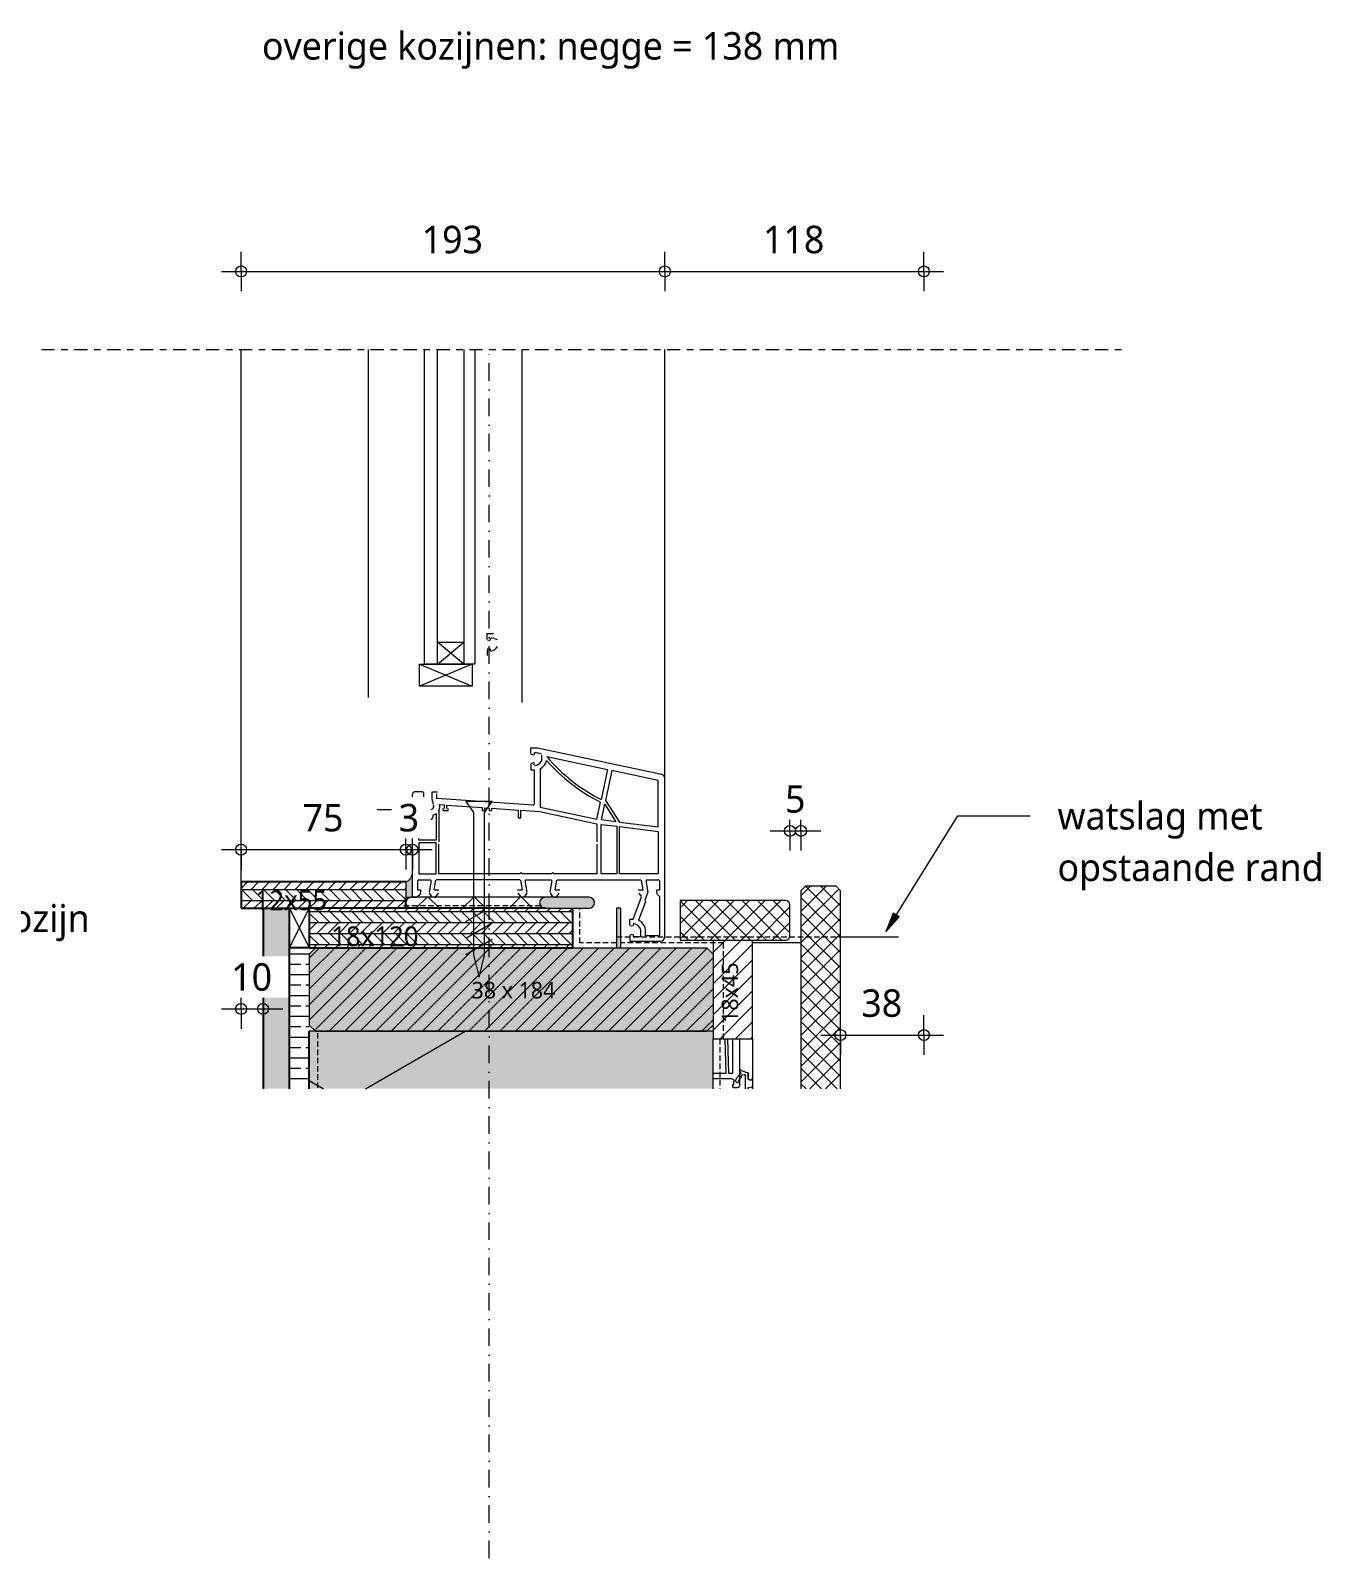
# Model space of a CAD drawing. Header units: millimetres. Extents: x 6732 to 10947, y 894 to 9086.
# Drawn here: x 8495 to 9083, y 2969 to 3661 of the extents above; entities that cross this region are included whole.
import ezdxf

# ---------------------------------------------------------------- set-up
doc = ezdxf.new("R2010")
doc.units = ezdxf.units.MM
for name, pattern in [('MV_center', [15, 6, -3, 3, -3]), ('MV_hidden', [3.75, 2.5, -1.25]), ('MV_stramien', [16, 8, -4, 0, -4])]:
    doc.linetypes.add(name, pattern=pattern)
for name, color, linetype, lineweight in [('A-ANNO-DIMS', 211, 'Continuous', 13), ('A-ANNO-DIMS-5', 211, 'Continuous', 13), ('A-ANNO-NOTE', 131, 'Continuous', 18), ('A-DETL', 90, 'Continuous', 13), ('A-DETL-GENF', 92, 'Continuous', 18), ('A-DETL-MEDM', 33, 'Continuous', 25), ('Doorsnede Strandbaak_dwg', 8, 'Continuous', 13), ('G-ANNO-TEXT', 231, 'Continuous', 13), ('HAUPTPROFIL', 250, 'Continuous', 13), ('zeichnen', 250, 'Continuous', 13)]:
    doc.layers.add(name, color=color, linetype=linetype, lineweight=lineweight)
doc.styles.add('Segoe UI_1', font='segoeui.ttf', dxfattribs={"height": 7.5})
doc.styles.add('Segoe UI_2', font='segoeui.ttf', dxfattribs={"height": 12.5})
doc.styles.add('Segoe UI_3', font='segoeui.ttf', dxfattribs={"height": 9})
doc.styles.add('Segoe UI_B', font='segoeui.ttf', dxfattribs={"height": 12.5})
doc.dimstyles.new('2_5_mm_1', dxfattribs={"dimscale": 304.8, "dimtxt": 13.092049, "dimasz": 0.016404, "dimexe": 0.029528, "dimexo": 0.0625, "dimgap": 0.014764, "dimtad": 1, "dimdec": 0, "dimzin": 0, "dimdsep": 46, "dimtxsty": 'Segoe UI_2', "dimblk1": 'DOTBLANK', "dimblk2": 'DOTBLANK', "dimsah": 1, "dimcen": 0.09, "dimdle": 0.029528, "dimazin": 0, "dimtfac": 1, "dimtdec": 4, "dimtix": 1, "dimtmove": 0, "dimatfit": 3, "dimfxl": 0.029528, "dimfxlon": 1, "dimtvp": 1, "dimtfill": 1, "dimtolj": 1, "dimtzin": 0, "dimarcsym": 2})
pattern_1 = [(0, (0, 0), (0, 5), [50, 0]), (45, (0, 0), (5.0006592, 0), [7.071, -7.071]), (315, (0, 0), (5.0006592, 0), [7.071, -7.071])]
pattern_2 = [(45, (0, 0), (-3.535534, 3.535534), []), (135, (0, 0), (-3.535534, -3.535534), [])]

# ---------------------------------------------------------------- blocks, each defined once
blk = doc.blocks.new('Doorsnede Strandbaak_dwg_rubber-V7-Details Strandbaak Patio Woning')
at = {"layer": 'zeichnen'}
for p, q in [((-1644, 8004), (-1655, 7993)), ((-1631, 7996), (-1646, 7961)), ((-1645, 7956), (-1602, 7910)), ((-1732, 7790), (-1732, 7786)), ((-1702, 7786), (-1702, 7933)), ((-1695, 7943), (-1691, 7944)), ((-1652, 7933), (-1655, 7937)), ((-1624, 7881), (-1649, 7908))]:
    blk.add_line(p, q, dxfattribs=at)
at = {"layer": 'zeichnen', "flags": 128}
for points in [[(-1732, 7895), (-1732, 7966), (-1732, 7896), (-1732, 7966), (-1720, 7966), (-1665, 7986)], [(-1782, 7894), (-1771, 7898), (-1771, 7889)], [(-1732, 7786), (-1732, 7799), (-1771, 7809), (-1771, 7796), (-1782, 7799)]]:
    blk.add_lwpolyline(points, dxfattribs=at)
blk.add_lwpolyline([(-1764, 7884), (-1736, 7891)], close=True, dxfattribs=at)
at = {"layer": 'zeichnen'}
for centre, radius, start, end in [((-1674, 8010), 25.4, 290.2, 316.4), ((-1641, 7959), 5.08, 157.9571, 222.0291), ((-1638, 7999), 7.62, 90, 136.4), ((-1638, 7999), 7.62, 7, 90), ((-1638, 7999), 7.62, 337.9571, 7), ((-1765, 7889), 5.08, 180, 285), ((-1765, 7889), 5.08, 180, 285), ((-1737, 7896), 5.08, 285, 0), ((-1737, 7896), 5.08, 285, 0), ((-1692, 7933), 10.2, 110.2, 180), ((-1679, 7911), 35.6, 47.6331, 110.2), ((-1659, 7926), 10.2, 327.4337, 43.3926), ((-1642, 7915), 10.2, 147.4337, 222.9571), ((-1630, 7876), 7.62, 336.9035, 42.9571), ((-1609, 7867), 15.2, 156.9035, 332.3525), ((-1633, 7880), 43.2, 0, 42.9571), ((-1633, 7880), 43.2, 332.3525, 0)]:
    blk.add_arc(centre, radius, start, end, dxfattribs=at)
blk = doc.blocks.new('Doorsnede Strandbaak_dwg_550410_FLG-Z60-V9-Details Strandbaak Patio Woning')
at = {"layer": 'HAUPTPROFIL'}
for p, q in [((-991, 500), (-991, 894)), ((-978, 432), (-762, 432)), ((-1041, 330), (-1003, 330))]:
    blk.add_line(p, q, dxfattribs=at)
at = {"layer": 'HAUPTPROFIL', "flags": 128}
for points in [[(-1067, 894), (-1067, 684), (-1067, 356)], [(-927, 894), (-940, 500), (-991, 500)], [(-762, 500), (-914, 500), (-902, 894)], [(-991, 343), (-991, 368), (-1003, 368), (-1003, 406)]]:
    blk.add_lwpolyline(points, dxfattribs=at)
at = {"layer": 'HAUPTPROFIL'}
for centre, radius, start, end in [((-1041, 356), 25.4, 180, 270), ((-978, 406), 25.4, 90, 180), ((-1003, 343), 12.7, 270, 0)]:
    blk.add_arc(centre, radius, start, end, dxfattribs=at)
blk = doc.blocks.new('42 isolatie - Type 1-3776507-Details Strandbaak Patio Woning')
at = {"layer": 'A-DETL-GENF'}
h = blk.add_hatch(color=256, dxfattribs=at)
h.paths.add_polyline_path([(0.28, 184.8), (0.28, 0.8), (66.33, 0.8), (66.33, 184.8)])
h.paths.add_polyline_path([(573.21, 184.8), (573.21, 0.8), (599.4, 0.8), (599.4, 184.8)])
at = {"layer": 'A-DETL-GENF', "lineweight": 13}
h = blk.add_hatch(dxfattribs=at)
h.set_pattern_fill('FP_5', color=256, style=0, pattern_type=2)
h.set_pattern_definition([(60, (-2126.39, 181.76), (-155.885, 90), []), (120, (-2126.39, 181.76), (-155.885, -90), [])])
h.paths.add_polyline_path([(0.28, 184.8), (0.28, 0.8), (66.33, 0.8), (66.33, 184.8)])
h.paths.add_polyline_path([(573.21, 184.8), (573.21, 0.8), (599.4, 0.8), (599.4, 184.8)])
at = {"layer": 'A-DETL-GENF'}
for p, q in [((66.33, 184.8), (0.28, 184.8)), ((0.28, 184.8), (0.28, 181.97)), ((0.28, 181.97), (0.28, 3.63)), ((599.4, 184.8), (573.21, 184.8)), ((599.4, 181.97), (599.4, 184.8)), ((599.4, 3.63), (599.4, 181.97)), ((0.28, 3.63), (0.28, 0.8)), ((0.28, 0.8), (66.33, 0.8)), ((0.28, 0.8), (66.33, 0.8)), ((573.21, 0.8), (595.9, 0.8)), ((573.21, 0.8), (595.9, 0.8)), ((599.4, 0.8), (599.4, 3.63))]:
    blk.add_line(p, q, dxfattribs=at)
blk = doc.blocks.new('00 hout_rechthoekig_sls - SLS 38x184-V31-Details Strandbaak Patio Woning')
at = {"layer": 'A-DETL-GENF'}
blk.add_hatch(color=256, dxfattribs=at).paths.add_polyline_path([(145.26, -38), (181.17, -38), (184, -35.17), (184, -2.83), (181.17, 0), (2.83, 0), (0, -2.83), (0, -35.17), (2.83, -38), (127.15, -38)])
at = {"layer": 'A-DETL-MEDM', "lineweight": 13}
h = blk.add_hatch(dxfattribs=at)
h.set_pattern_fill('FP_38', color=256, style=0, pattern_type=2)
h.set_pattern_definition([(45, (-8622.253, -3243.519), (-3.535534, 3.535534), [])])
h.paths.add_polyline_path([(109.03, -38), (181.17, -38), (184, -35.17), (184, -2.83), (181.17, 0), (2.83, 0), (0, -2.83), (0, -35.17), (2.83, -38), (72.81, -38)])
at = {"layer": 'A-DETL-MEDM', "lineweight": 18}
for p, q in [((0, -2.83), (2.83, 0)), ((2.83, 0), (0, -2.83)), ((72.81, 0), (83.35, 0)), ((83.35, 0), (120.1, 0)), ((120.1, 0), (140, 0)), ((140, 0), (142, 0)), ((142, 0), (181.17, 0)), ((181.17, 0), (184, -2.83)), ((0, -2.83), (0, -35.17)), ((181.17, 0), (184, -2.83)), ((2.83, -38), (0, -35.17)), ((0, -35.17), (2.83, -38)), ((2.83, -38), (181.17, -38)), ((184, -35.17), (181.17, -38)), ((181.17, -38), (184, -35.17))]:
    blk.add_line(p, q, dxfattribs=at)
blk = doc.blocks.new('28 schroef - 5_0x80-3186763-Details Strandbaak Patio Woning')
at = {"layer": 'A-DETL-GENF', "lineweight": 13}
h = blk.add_hatch(dxfattribs=at)
h.set_pattern_fill('FP_29', color=256, style=0, pattern_type=2)
h.set_pattern_definition([(120, (0, 0), (-11.2583, -6.5), [])])
h.paths.add_polyline_path([(70, 6), (50, 6), (50, -6), (70, -6)])
h = blk.add_hatch(dxfattribs=at)
h.set_pattern_fill('FP_30', color=256, style=0, pattern_type=2)
h.set_pattern_definition([(120, (7.5, 0), (-11.2583, -6.5), [])])
h.paths.add_polyline_path([(70, 6), (50, 6), (50, -6), (70, -6)])
for p, q in [((0, 6), (0, -6)), ((5, 2.5), (0, 6)), ((70, 2.5), (5, 2.5)), ((80, 0), (70, 2.5)), ((0, -6), (5, -2.5)), ((5, -2.5), (70, -2.5)), ((70, -2.5), (80, 0))]:
    blk.add_line(p, q, dxfattribs=at)
blk = doc.blocks.new('33 sparing - Type 1-4933723-Details Strandbaak Patio Woning')
at = {"layer": 'A-DETL-GENF'}
for p, q in [((0, 9.92), (24, 9.92)), ((0, 0), (0, 9.92)), ((0, 9.92), (24, 0)), ((24, 9.92), (0, 0)), ((24, 9.92), (24, 0)), ((24, 0), (0, 0))]:
    blk.add_line(p, q, dxfattribs=at)
blk = doc.blocks.new('31 dubbel_glas - Type 1-3259627-Details Strandbaak Patio Woning')
at = {"layer": 'A-DETL-GENF', "lineweight": 13}
for p, q in [((0, 23), (143.31, 23)), ((0, 0), (0, 23)), ((0, 17), (143.31, 17)), ((0, 5), (10, 17)), ((0, 17), (10, 5)), ((10, 17), (10, 5)), ((143.31, 5), (0, 5)), ((143.31, 0), (0, 0))]:
    blk.add_line(p, q, dxfattribs=at)
blk = doc.blocks.new('NLRS_00_DI_maskeer - Type 1-4234621-Details Strandbaak Patio Woning')
at = {"layer": 'A-DETL-GENF', "linetype": 'MV_center'}
blk.add_line((-100, 0), (394, 0), dxfattribs=at)
blk = doc.blocks.new('DIMBLOCK171-Details Strandbaak Patio Woning')
at = {"layer": 'A-ANNO-DIMS-5'}
for p, q in [((8591.25, 3551.48), (8591.25, 3560.48)), ((8784.25, 3551.48), (8784.25, 3560.48)), ((8582.25, 3551.48), (8784.25, 3551.48)), ((8591.25, 3551.48), (8591.25, 3542.48)), ((8784.25, 3551.48), (8784.25, 3542.48))]:
    blk.add_line(p, q, dxfattribs=at)
for centre in [(8591.25, 3551.48), (8784.25, 3551.48)]:
    blk.add_circle(centre, 2.5, dxfattribs=at)
at = {"layer": 'A-ANNO-DIMS-5', "color": 0, "insert": (8673.47, 3572.29), "char_height": 12.5, "width": 34.2774, "attachment_point": 1, "line_spacing_factor": 1.142579, "style": 'Segoe UI_2', "bg_fill": 3, "box_fill_scale": 1.25, "bg_fill_color": 9, "bg_fill_true_color": 13158600, "bg_fill_transparency": 0}
blk.add_mtext('193', dxfattribs=at)
blk = doc.blocks.new('_DotBlank')
at = {"color": 0, "linetype": 'ByBlock', "lineweight": -2}
blk.add_line((-0.5, 0), (-1, 0), dxfattribs=at)
blk.add_circle((0, 0), 0.5, dxfattribs=at)
blk = doc.blocks.new('DIMBLOCK172-Details Strandbaak Patio Woning')
at = {"layer": 'A-ANNO-DIMS-5'}
for p, q in [((8784.25, 3551.48), (8784.25, 3560.48)), ((8902.25, 3551.48), (8902.25, 3560.48)), ((8784.25, 3551.48), (8911.25, 3551.48)), ((8784.25, 3551.48), (8784.25, 3542.48)), ((8902.25, 3551.48), (8902.25, 3542.48))]:
    blk.add_line(p, q, dxfattribs=at)
for centre in [(8784.25, 3551.48), (8902.25, 3551.48)]:
    blk.add_circle(centre, 2.5, dxfattribs=at)
at = {"layer": 'A-ANNO-DIMS-5', "color": 0, "insert": (8828.97, 3572.29), "char_height": 12.5, "width": 34.2774, "attachment_point": 1, "line_spacing_factor": 1.142579, "style": 'Segoe UI_2', "bg_fill": 3, "box_fill_scale": 1.25, "bg_fill_color": 9, "bg_fill_true_color": 13158600, "bg_fill_transparency": 0}
blk.add_mtext('118', dxfattribs=at)
blk = doc.blocks.new('DIMBLOCK173-Details Strandbaak Patio Woning')
at = {"layer": 'A-ANNO-DIMS-5'}
for p, q in [((8841.25, 3296.75), (8841.25, 3305.75)), ((8846.25, 3296.75), (8846.25, 3305.75)), ((8832.25, 3296.75), (8855.25, 3296.75)), ((8841.25, 3296.75), (8841.25, 3287.75)), ((8846.25, 3296.75), (8846.25, 3287.75))]:
    blk.add_line(p, q, dxfattribs=at)
for centre in [(8841.25, 3296.75), (8846.25, 3296.75)]:
    blk.add_circle(centre, 2.5, dxfattribs=at)
at = {"layer": 'A-ANNO-DIMS-5', "color": 0, "insert": (8838.99, 3317.56), "char_height": 12.5, "width": 11.4258, "attachment_point": 1, "line_spacing_factor": 1.142579, "style": 'Segoe UI_2', "bg_fill": 3, "box_fill_scale": 1.25, "bg_fill_color": 9, "bg_fill_true_color": 13158600, "bg_fill_transparency": 0}
blk.add_mtext('5', dxfattribs=at)
blk = doc.blocks.new('DIMBLOCK178-Details Strandbaak Patio Woning')
at = {"layer": 'A-ANNO-DIMS-5'}
for p, q in [((8591.25, 3215.68), (8591.25, 3224.68)), ((8601.25, 3215.68), (8601.25, 3224.68)), ((8582.25, 3215.68), (8610.25, 3215.68)), ((8591.25, 3215.68), (8591.25, 3206.68)), ((8601.25, 3215.68), (8601.25, 3206.68))]:
    blk.add_line(p, q, dxfattribs=at)
for centre in [(8591.25, 3215.68), (8601.25, 3215.68)]:
    blk.add_circle(centre, 2.5, dxfattribs=at)
at = {"layer": 'A-ANNO-DIMS-5', "color": 0, "insert": (8586.73, 3236.49), "char_height": 12.5, "width": 22.8516, "attachment_point": 1, "line_spacing_factor": 1.142579, "style": 'Segoe UI_2', "bg_fill": 3, "box_fill_scale": 1.25, "bg_fill_color": 9, "bg_fill_true_color": 13158600, "bg_fill_transparency": 0}
blk.add_mtext('10', dxfattribs=at)
blk = doc.blocks.new('DIMBLOCK190-Details Strandbaak Patio Woning')
at = {"layer": 'A-ANNO-DIMS-5'}
for p, q in [((8864.25, 3203.78), (8864.25, 3212.78)), ((8902.25, 3203.78), (8902.25, 3212.78)), ((8855.25, 3203.78), (8911.25, 3203.78)), ((8864.25, 3203.78), (8864.25, 3194.78)), ((8902.25, 3203.78), (8902.25, 3194.78))]:
    blk.add_line(p, q, dxfattribs=at)
for centre in [(8864.25, 3203.78), (8902.25, 3203.78)]:
    blk.add_circle(centre, 2.5, dxfattribs=at)
at = {"layer": 'A-ANNO-DIMS-5', "color": 0, "insert": (8873.73, 3224.59), "char_height": 12.5, "width": 22.8516, "attachment_point": 1, "line_spacing_factor": 1.142579, "style": 'Segoe UI_2', "bg_fill": 3, "box_fill_scale": 1.25, "bg_fill_color": 9, "bg_fill_true_color": 13158600, "bg_fill_transparency": 0}
blk.add_mtext('38', dxfattribs=at)
blk = doc.blocks.new('DIMBLOCK194-Details Strandbaak Patio Woning')
at = {"layer": 'A-ANNO-DIMS-5'}
for p, q in [((8591.25, 3288.22), (8591.25, 3297.22)), ((8666.25, 3288.22), (8666.25, 3297.22)), ((8582.25, 3288.22), (8666.25, 3288.22)), ((8591.25, 3288.22), (8591.25, 3279.22)), ((8666.25, 3288.22), (8666.25, 3279.22))]:
    blk.add_line(p, q, dxfattribs=at)
for centre in [(8591.25, 3288.22), (8666.25, 3288.22)]:
    blk.add_circle(centre, 2.5, dxfattribs=at)
at = {"layer": 'A-ANNO-DIMS-5', "color": 0, "insert": (8619.23, 3309.03), "char_height": 12.5, "width": 22.8516, "attachment_point": 1, "line_spacing_factor": 1.142579, "style": 'Segoe UI_2', "bg_fill": 3, "box_fill_scale": 1.25, "bg_fill_color": 9, "bg_fill_true_color": 13158600, "bg_fill_transparency": 0}
blk.add_mtext('75', dxfattribs=at)
blk = doc.blocks.new('DIMBLOCK195-Details Strandbaak Patio Woning')
at = {"layer": 'A-ANNO-DIMS-5'}
for p, q in [((8666.25, 3288.22), (8666.25, 3297.22)), ((8669.25, 3288.22), (8669.25, 3297.22)), ((8666.25, 3288.22), (8678.25, 3288.22)), ((8666.25, 3288.22), (8666.25, 3279.22)), ((8669.25, 3288.22), (8669.25, 3279.22))]:
    blk.add_line(p, q, dxfattribs=at)
for centre in [(8666.25, 3288.22), (8669.25, 3288.22)]:
    blk.add_circle(centre, 2.5, dxfattribs=at)
at = {"layer": 'A-ANNO-DIMS-5', "color": 0, "insert": (8662.99, 3309.03), "char_height": 12.5, "width": 11.4258, "attachment_point": 1, "line_spacing_factor": 1.142579, "style": 'Segoe UI_2', "bg_fill": 3, "box_fill_scale": 1.25, "bg_fill_color": 9, "bg_fill_true_color": 13158600, "bg_fill_transparency": 0}
blk.add_mtext('3', dxfattribs=at)

msp = doc.modelspace()

# ---------------------------------------------------------------- hatches: boundary and pattern name
at = {"layer": 'A-DETL-GENF', "lineweight": 13}
h = msp.add_hatch(dxfattribs=at)
h.set_pattern_fill('FP_7', color=254, style=0, pattern_type=2)
h.set_pattern_definition(pattern_1)
h.paths.add_polyline_path([(8622.25, 3261.52), (8666.25, 3261.52), (8666.25, 3273.52), (8591.25, 3273.52), (8591.25, 3261.52)])
at = {"layer": 'A-DETL-GENF'}
for color, points in [(1, [(8666.25, 3266.52), (8669.25, 3266.52), (8669.25, 3277.52), (8669.16, 3276.65), (8668.87, 3275.82), (8668.42, 3275.07), (8667.81, 3274.44), (8667.07, 3273.96), (8666.25, 3273.65)]), (7, [(8729.73, 3261.52), (8749.73, 3261.52), (8750.38, 3261.6), (8750.98, 3261.85), (8751.5, 3262.25), (8751.89, 3262.77), (8752.14, 3263.37), (8752.23, 3264.02), (8752.14, 3264.67), (8751.89, 3265.27), (8751.5, 3265.79), (8750.98, 3266.18), (8750.38, 3266.43), (8749.73, 3266.52), (8729.73, 3266.52), (8729.08, 3266.43), (8728.48, 3266.18), (8727.96, 3265.79), (8727.56, 3265.27), (8727.31, 3264.67), (8727.23, 3264.02), (8727.31, 3263.37), (8727.56, 3262.77), (8727.96, 3262.25), (8728.48, 3261.85), (8729.08, 3261.6)]), (8, [(8764.25, 3243.52), (8764.25, 3261.52), (8762.25, 3261.52), (8762.25, 3243.52)])]:
    msp.add_hatch(color=color, dxfattribs=at).paths.add_polyline_path(points)
at = {"layer": 'A-DETL-GENF', "lineweight": 13}
h = msp.add_hatch(dxfattribs=at)
h.set_pattern_fill('FP_28', color=251, style=0, pattern_type=2)
h.set_pattern_definition([(45, (0, 0), (-10.606602, 10.606602), []), (135, (0, 0), (-10.606602, -10.606602), [])])
h.paths.add_polyline_path([(8668.75, 3261.52), (8729.73, 3261.52), (8729.08, 3261.6), (8728.48, 3261.85), (8727.96, 3262.25), (8727.56, 3262.77), (8727.31, 3263.37), (8727.23, 3264.02), (8727.31, 3264.67), (8727.56, 3265.27), (8727.96, 3265.79), (8728.48, 3266.18), (8729.08, 3266.43), (8729.73, 3266.52), (8668.42, 3266.47), (8668.11, 3266.43), (8667.5, 3266.18), (8666.99, 3265.79), (8666.59, 3265.27), (8666.34, 3264.67), (8666.25, 3264.02), (8666.34, 3263.37), (8666.59, 3262.77), (8666.99, 3262.25), (8667.5, 3261.85), (8668.11, 3261.6), (8668.42, 3261.56)])
h = msp.add_hatch(dxfattribs=at)
h.set_pattern_fill('FP_8', color=250, style=0, pattern_type=2)
h.set_pattern_definition(pattern_2)
h.paths.add_polyline_path([(8850.26, 3179.33), (8864.25, 3179.33), (8864.25, 3269.52), (8862.25, 3271.52), (8848.25, 3271.52), (8846.25, 3269.52), (8846.25, 3179.33)])
h = msp.add_hatch(dxfattribs=at)
h.set_pattern_fill('FP_7', color=254, style=0, pattern_type=2)
h.set_pattern_definition(pattern_1)
h.paths.add_polyline_path([(8601.25, 2589.4), (8613.25, 2589.4), (8613.25, 2672.45), (8601.25, 2672.45)])
h.paths.add_polyline_path([(8613.25, 3179.33), (8613.25, 3261.52), (8601.25, 3261.52), (8601.25, 3179.33)])
h = msp.add_hatch(dxfattribs=at)
h.set_pattern_fill('FP_7', color=254, style=0, pattern_type=2)
h.set_pattern_definition(pattern_1)
h.paths.add_polyline_path([(8622.25, 3243.52), (8742.35, 3243.52), (8742.35, 3261.52), (8622.25, 3261.52)])
h = msp.add_hatch(dxfattribs=at)
h.set_pattern_fill('FP_8', color=250, style=0, pattern_type=2)
h.set_pattern_definition(pattern_2)
h.paths.add_polyline_path([(8839.25, 3247.02), (8839.97, 3247.17), (8840.25, 3247.29), (8840.67, 3247.6), (8840.98, 3248.02), (8841.18, 3248.5), (8841.25, 3249.02), (8841.25, 3263.02), (8841.18, 3263.54), (8840.98, 3264.02), (8840.67, 3264.43), (8840.25, 3264.75), (8839.77, 3264.95), (8839.25, 3265.02), (8791.25, 3265.02), (8791.25, 3247.02), (8803.74, 3247.02)])
h = msp.add_hatch(dxfattribs=at)
h.set_pattern_fill('FP_17', color=250, style=0, pattern_type=2)
h.set_pattern_definition([(45, (0, 0), (-3.535534, 3.535534), [])])
h.paths.add_polyline_path([(8824.25, 3202.02), (8824.25, 3247.02), (8806.25, 3247.02), (8806.25, 3202.02)])
h = msp.add_hatch(dxfattribs=at)
h.set_pattern_fill('FP_6', color=250, style=0, pattern_type=2)
h.set_pattern_definition([(0, (0, 0), (0, 9.476), []), (0, (0, 4.738), (0, 9.476), [4.738, -2.369])])
h.paths.add_polyline_path([(8613.25, 2577.4), (8622.25, 2577.4), (8622.25, 2672.45), (8613.25, 2672.45), (8613.25, 2589.4)])
h.paths.add_polyline_path([(8622.25, 3179.33), (8622.25, 3243.52), (8613.25, 3243.52), (8613.25, 3179.33)])
at = {"layer": 'G-ANNO-TEXT'}
msp.add_hatch(color=7, dxfattribs=at).paths.add_polyline_path([(8884.87, 3250.84), (8890.98, 3257.64), (8888.28, 3259.32)])

# ---------------------------------------------------------------- linework, layer by layer
at = {"layer": 'A-DETL'}
for p, q in [((8591.25, 3273.52), (8591.25, 3515.92)), ((8649.25, 3357.52), (8649.25, 3515.92)), ((8719.25, 3355.14), (8719.25, 3515.92)), ((8784.25, 3274.44), (8784.25, 3515.92)), ((8703.25, 3383.89), (8703.25, 3386.65)), ((8703.25, 3386.65), (8706.25, 3386.65)), ((8703.4, 3383.7), (8704.5, 3383.41)), ((8704.75, 3384.45), (8704.75, 3383.6)), ((8704.95, 3384.65), (8705.76, 3384.65)), ((8705.94, 3384.62), (8707.92, 3383.9)), ((8703.25, 3379.4), (8703.25, 3376.65)), ((8703.4, 3379.6), (8704.5, 3379.89)), ((8704.75, 3379.7), (8704.75, 3378.85)), ((8723.25, 3331.76), (8723.25, 3334.52)), ((8723.25, 3334.52), (8726.25, 3334.52)), ((8726.25, 3334.52), (8761.37, 3327.06)), ((8724.5, 3331.28), (8723.4, 3331.57)), ((8724.5, 3327.76), (8723.4, 3327.47)), ((8724.75, 3332.32), (8724.75, 3331.47)), ((8724.75, 3326.72), (8724.75, 3327.57)), ((8724.95, 3332.52), (8725.76, 3332.52)), ((8725.94, 3332.49), (8727.92, 3331.77)), ((8728.25, 3329.52), (8728.25, 3331.3)), ((8730.45, 3330.56), (8758.15, 3324.67)), ((8723.25, 3327.27), (8723.25, 3324.52)), ((8723.25, 3324.52), (8724.75, 3324.52)), ((8724.75, 3324.52), (8724.75, 3308.96)), ((8727.45, 3325.04), (8727.45, 3307.54)), ((8758.15, 3324.67), (8755.25, 3311.03)), ((8760.11, 3324.26), (8757.19, 3310.52)), ((8781.25, 3319.76), (8760.11, 3324.26)), ((8761.37, 3327.06), (8782.67, 3322.53)), ((8784.25, 3248.52), (8784.25, 3320.57)), ((8673.75, 3314.52), (8670.25, 3314.52)), ((8674.25, 3314.02), (8674.25, 3311.82)), ((8678.25, 3311.03), (8678.25, 3314.52)), ((8678.25, 3314.52), (8680.75, 3314.52)), ((8680.45, 3311.52), (8680.45, 3313.69)), ((8781.25, 3298.53), (8781.25, 3319.76)), ((8665.25, 3306.53), (8665.25, 3309.29)), ((8669.25, 3278.07), (8669.25, 3313.52)), ((8674.25, 3311.82), (8672.25, 3311.82)), ((8672.25, 3311.82), (8672.25, 3307.52)), ((8724.22, 3308.46), (8680.45, 3311.52)), ((8681.67, 3308.73), (8683.7, 3308.59)), ((8683.05, 3307.02), (8683.05, 3306.02)), ((8683.7, 3308.59), (8683.7, 3307.02)), ((8684.9, 3307.02), (8684.9, 3308.5)), ((8684.9, 3308.5), (8701.05, 3307.37)), ((8685.55, 3306.02), (8685.55, 3307.02)), ((8701.05, 3307.37), (8701.05, 3306.02)), ((8702.25, 3306.02), (8702.25, 3307.29)), ((8702.25, 3307.29), (8704.25, 3307.15)), ((8704.25, 3307.15), (8704.25, 3306.02)), ((8705.45, 3306.02), (8705.45, 3307.06)), ((8705.45, 3307.06), (8717.45, 3306.23)), ((8727.45, 3307.54), (8753.34, 3302.04)), ((8753.34, 3302.04), (8754.99, 3309.81)), ((8755.32, 3301.73), (8756.84, 3308.86)), ((8756.84, 3308.86), (8762, 3300.91)), ((8757.19, 3310.52), (8763.56, 3300.71)), ((8653.25, 3306.53), (8665.25, 3306.53)), ((8672.25, 3292.52), (8672.25, 3303.82)), ((8672.25, 3303.82), (8673.95, 3303.82)), ((8673.25, 3306.52), (8677.56, 3306.52)), ((8673.95, 3303.82), (8673.95, 3303.02)), ((8677.05, 3303.82), (8675.45, 3303.82)), ((8675.45, 3303.82), (8675.45, 3302.02)), ((8677.05, 3302.02), (8677.05, 3303.82)), ((8678.55, 3303.94), (8678.55, 3303.02)), ((8680.05, 3304.64), (8680.05, 3292.52)), ((8681.25, 3306.01), (8681.25, 3291.72)), ((8683.05, 3306.02), (8685.55, 3306.02)), ((8701.05, 3306.02), (8702.25, 3306.02)), ((8704.25, 3306.02), (8705.45, 3306.02)), ((8717.45, 3306.23), (8717.45, 3302.62)), ((8717.45, 3302.62), (8718.65, 3302.62)), ((8718.65, 3302.62), (8718.65, 3306.14)), ((8718.65, 3306.14), (8727.25, 3305.54)), ((8727.25, 3305.54), (8753.25, 3300.01)), ((8753.25, 3300.01), (8753.25, 3291.72)), ((8762, 3300.91), (8755.32, 3301.73)), ((8763.56, 3300.71), (8781.25, 3298.53)), ((8755.25, 3299.72), (8762.35, 3298.85)), ((8755.25, 3277.22), (8755.25, 3299.72)), ((8762.35, 3298.85), (8762.35, 3277.22)), ((8763.55, 3277.22), (8763.55, 3298.7)), ((8763.55, 3298.7), (8781.25, 3296.52)), ((8781.25, 3296.52), (8781.25, 3277.22)), ((8680.05, 3292.52), (8672.25, 3292.52)), ((8680.05, 3291.32), (8672.25, 3291.32)), ((8672.25, 3291.32), (8672.25, 3277.22)), ((8680.05, 3277.22), (8680.05, 3291.32)), ((8681.25, 3277.22), (8681.25, 3290.72)), ((8753.25, 3290.72), (8753.25, 3277.22)), ((8669.25, 3277.52), (8669.25, 3278.07)), ((8671.75, 3269.72), (8671.75, 3274.02)), ((8672.25, 3277.22), (8680.05, 3277.22)), ((8672.25, 3274.52), (8677.69, 3274.52)), ((8677.06, 3268.91), (8677.99, 3274.17)), ((8679.83, 3274.27), (8679.07, 3269.95)), ((8718.38, 3274.52), (8680.13, 3274.52)), ((8718.15, 3277.22), (8681.25, 3277.22)), ((8718.75, 3277.82), (8718.15, 3277.22)), ((8719.43, 3269.95), (8718.67, 3274.27)), ((8719.35, 3277.22), (8718.75, 3277.82)), ((8732.65, 3277.22), (8719.35, 3277.22)), ((8720.52, 3274.17), (8721.45, 3268.91)), ((8720.81, 3274.52), (8732.69, 3274.52)), ((8732.06, 3268.91), (8732.99, 3274.17)), ((8733.25, 3277.82), (8732.65, 3277.22)), ((8733.85, 3277.22), (8733.25, 3277.82)), ((8753.25, 3277.22), (8733.85, 3277.22)), ((8734.83, 3274.27), (8734.07, 3269.95)), ((8735.13, 3274.52), (8773.38, 3274.52)), ((8762.35, 3277.22), (8755.25, 3277.22)), ((8781.25, 3277.22), (8763.55, 3277.22)), ((8774.43, 3269.95), (8773.67, 3274.27)), ((8775.52, 3274.17), (8776.46, 3268.83)), ((8775.81, 3274.52), (8781.25, 3274.52)), ((8781.75, 3274.02), (8781.75, 3269.72)), ((8669.75, 3266.52), (8670.94, 3266.52)), ((8671.65, 3266.81), (8672.76, 3267.93)), ((8673.05, 3269.72), (8671.75, 3269.72)), ((8673.05, 3268.63), (8673.05, 3269.72)), ((8678.01, 3267.02), (8677.12, 3268.57)), ((8681.35, 3269.72), (8679.27, 3269.72)), ((8680.05, 3266.93), (8681.16, 3268.46)), ((8719.24, 3269.72), (8717.15, 3269.72)), ((8717.34, 3268.46), (8718.45, 3266.93)), ((8721.39, 3268.57), (8720.49, 3267.02)), ((8733.01, 3267.02), (8732.12, 3268.57)), ((8736.35, 3269.72), (8734.27, 3269.72)), ((8735.05, 3266.93), (8736.16, 3268.46)), ((8769.75, 3256.52), (8773.67, 3266.71)), ((8774.24, 3269.72), (8772.15, 3269.72)), ((8772.34, 3268.46), (8773.45, 3266.93)), ((8776.46, 3268.83), (8775.07, 3265.22)), ((8775.07, 3265.22), (8775.49, 3264.49)), ((8781.75, 3269.72), (8780.45, 3269.72)), ((8780.45, 3269.72), (8780.45, 3268.63)), ((8780.75, 3267.93), (8781.75, 3266.92)), ((8781.75, 3266.92), (8781.75, 3249.02)), ((8775.49, 3264.49), (8772.27, 3256.1)), ((8768.25, 3253.76), (8768.25, 3256.52)), ((8768.25, 3256.52), (8769.75, 3256.52)), ((8769.5, 3253.28), (8768.4, 3253.57)), ((8769.75, 3254.32), (8769.75, 3253.47)), ((8773.25, 3249.02), (8773.25, 3251.52)), ((8775.45, 3249.02), (8775.45, 3251.52)), ((8768.25, 3249.27), (8768.25, 3246.52)), ((8768.25, 3246.52), (8782.25, 3246.52)), ((8768.4, 3249.47), (8769.5, 3249.76)), ((8769.75, 3249.57), (8769.75, 3248.72)), ((8772.75, 3248.52), (8769.95, 3248.52)), ((8781.75, 3249.02), (8775.45, 3249.02)), ((8806.25, 3247.02), (8806.25, 3202.02)), ((8824.25, 3202.02), (8824.25, 3247.02)), ((8806.25, 3202.02), (8824.25, 3202.02))]:
    msp.add_line(p, q, dxfattribs=at)
at = {"layer": 'A-DETL', "linetype": 'MV_stramien', "lineweight": 18}
for p, q in [((8704.25, 3260.18), (8704.25, 3515.92)), ((8704.25, 3240.18), (8704.25, 3260.18)), ((8704.25, 2112.3), (8704.25, 3240.18))]:
    msp.add_line(p, q, dxfattribs=at)
at = {"layer": 'A-DETL', "lineweight": 18}
for p, q in [((8666.25, 3273.65), (8666.25, 3266.52)), ((8669.25, 3266.52), (8669.25, 3277.52)), ((8666.25, 3266.52), (8669.25, 3266.52)), ((8729.73, 3266.52), (8669.25, 3266.52)), ((8749.73, 3266.52), (8729.73, 3266.52)), ((8848.25, 3271.52), (8846.25, 3269.52)), ((8846.25, 3269.52), (8846.25, 3179.33)), ((8862.25, 3271.52), (8848.25, 3271.52)), ((8864.25, 3269.52), (8862.25, 3271.52)), ((8864.25, 3179.33), (8864.25, 3269.52)), ((8613.25, 3243.52), (8622.25, 3261.52)), ((8613.25, 3261.52), (8622.25, 3243.52)), ((8668.75, 3261.52), (8729.73, 3261.52)), ((8729.73, 3261.52), (8749.73, 3261.52)), ((8762.25, 3261.52), (8762.25, 3243.52)), ((8764.25, 3261.52), (8762.25, 3261.52)), ((8764.25, 3243.52), (8764.25, 3261.52)), ((8839.25, 3265.02), (8791.25, 3265.02)), ((8791.25, 3265.02), (8791.25, 3247.02)), ((8841.25, 3249.02), (8841.25, 3263.02)), ((8791.25, 3247.02), (8839.25, 3247.02)), ((8846.25, 3245.77), (8824.25, 3245.77)), ((8864.25, 3248.52), (8890.75, 3248.52)), ((8762.25, 3243.52), (8764.25, 3243.52)), ((8824.25, 3202.02), (8824.25, 3179.33))]:
    msp.add_line(p, q, dxfattribs=at)
at = {"layer": 'A-DETL', "linetype": 'MV_hidden', "lineweight": 18}
for p, q in [((8727.73, 3262.55), (8664.78, 3262.55)), ((8745.52, 3245.77), (8745.52, 3261.52)), ((8762.25, 3245.77), (8745.52, 3245.77)), ((8762.25, 3248.52), (8864.25, 3248.52)), ((8811.02, 3245.77), (8764.25, 3245.77)), ((8811.02, 3202.02), (8811.02, 3245.77)), ((8625.97, 3204.68), (8625.97, 3179.33)), ((8809.25, 3202.02), (8809.25, 3179.33))]:
    msp.add_line(p, q, dxfattribs=at)
at = {"layer": 'A-DETL'}
for centre, radius, start, end in [((8704.51, 3382.62), 4, 276.75571, 330.86902), ((8724.51, 3330.49), 4, 276.75571, 330.86902), ((8724.51, 3330.49), 6.2, 298.38055, 330.86902), ((8726.25, 3329.52), 2, 330.86902, 0), ((8726.25, 3329.52), 4.2, 330.86902, 350.10425), ((8791.38, 3382.41), 81.2, 221.31716, 243.38103), ((8791.38, 3382.41), 80, 220.39885, 243.15674), ((8782.25, 3320.57), 2, 0, 78), ((8670.25, 3313.52), 1, 90, 180), ((8673.75, 3314.02), 0.5, 0, 90), ((8673.25, 3307.52), 1, 180, 270), ((8677.56, 3308.02), 1.5, 270, 344.20892), ((8683.25, 3311.03), 5, 180, 205), ((8677.85, 3307.94), 1.2, 344.20892, 25), ((8677.56, 3308.02), 4.2, 331.43278, 344.20892), ((8677.85, 3307.94), 3.9, 344.20892, 11.68382), ((8724.25, 3308.96), 0.5, 266, 0), ((8674.95, 3303.02), 1, 180, 270), ((8677.55, 3303.02), 1, 270, 0), ((8677.56, 3308.02), 4.2, 283.61518, 306.33763), ((8672.25, 3274.02), 0.5, 90, 180), ((8781.25, 3274.02), 0.5, 0, 90), ((8669.75, 3267.02), 0.5, 180, 270), ((8670.94, 3267.52), 1, 270, 315), ((8672.05, 3268.63), 1, 315, 0), ((8678.88, 3267.52), 1, 210, 270), ((8679.24, 3267.52), 1, 270, 324), ((8719.26, 3267.52), 1, 216, 270), ((8719.62, 3267.52), 1, 270, 330), ((8733.88, 3267.52), 1, 210, 270), ((8734.24, 3267.52), 1, 270, 324), ((8781.45, 3268.63), 1, 180, 225), ((8769.51, 3250.55), 4, 29.13098, 83.24429), ((8769.51, 3250.55), 6.2, 29.13098, 63.54071), ((8771.25, 3251.52), 2, 0, 29.13098), ((8771.25, 3251.52), 4.2, 0, 29.13098), ((8772.75, 3249.02), 0.5, 270, 0), ((8782.25, 3248.52), 2, 270, 0)]:
    msp.add_arc(centre, radius, start, end, dxfattribs=at)
at = {"layer": 'A-DETL', "lineweight": 18}
for centre, radius, start, end in [((8665.25, 3277.52), 4, 284.47755, 0), ((8668.75, 3264.02), 2.5, 90, 270), ((8729.73, 3264.02), 2.5, 90, 270), ((8729.73, 3264.02), 2.5, 90, 270), ((8749.73, 3264.02), 2.5, 270, 90), ((8839.25, 3263.02), 2, 0, 90), ((8839.25, 3249.02), 2, 270, 360)]:
    msp.add_arc(centre, radius, start, end, dxfattribs=at)
at = {"layer": 'A-DETL-MEDM'}
for p, q in [((8666.25, 3273.52), (8591.25, 3273.52)), ((8591.25, 3273.52), (8591.25, 3261.52)), ((8666.25, 3261.52), (8666.25, 3266.52)), ((8591.25, 3261.52), (8622.25, 3261.52)), ((8601.25, 3261.52), (8601.25, 3179.33)), ((8613.25, 3179.33), (8613.25, 3261.52)), ((8729.73, 3261.52), (8622.25, 3261.52)), ((8622.25, 3261.52), (8622.25, 3243.52)), ((8742.35, 3243.52), (8742.35, 3261.52)), ((8622.25, 3243.52), (8613.25, 3243.52)), ((8622.25, 3243.52), (8693.6, 3243.52)), ((8693.6, 3243.52), (8705.6, 3243.52)), ((8705.6, 3243.52), (8742.35, 3243.52)), ((8622.25, 3179.33), (8622.25, 3205.52))]:
    msp.add_line(p, q, dxfattribs=at)
at = {"layer": 'G-ANNO-TEXT', "color": 250}
for p, q in [((8884.87, 3250.84), (8917.74, 3303.62)), ((8917.74, 3303.62), (8950.6, 3303.62)), ((8888.28, 3259.32), (8884.87, 3250.84)), ((8890.98, 3257.64), (8888.28, 3259.32)), ((8884.87, 3250.84), (8890.98, 3257.64))]:
    msp.add_line(p, q, dxfattribs=at)

# ---------------------------------------------------------------- block references
at = {"layer": 'A-DETL-GENF', "linetype": 'MV_center'}
msp.add_blockref('NLRS_00_DI_maskeer - Type 1-4234621-Details Strandbaak Patio Woning', (8600.25, 3515.92), dxfattribs=at)
at = {"layer": 'A-DETL-GENF', "lineweight": 13}
for name, p, rotation in [('31 dubbel_glas - Type 1-3259627-Details Strandbaak Patio Woning', (8697.72, 3372.61), 90), ('28 schroef - 5_0x80-3186763-Details Strandbaak Patio Woning', (8699.6, 3310.18), 269.9999999999998)]:
    msp.add_blockref(name, p, dxfattribs=dict(at, rotation=rotation))
at = {"layer": 'A-DETL-GENF'}
msp.add_blockref('33 sparing - Type 1-4933723-Details Strandbaak Patio Woning', (8672.55, 3362.69), dxfattribs=at)
at = {"layer": 'A-DETL-GENF', "rotation": 90.0000000000004}
msp.add_blockref('42 isolatie - Type 1-3776507-Details Strandbaak Patio Woning', (8807.05, 2606.12), dxfattribs=at)
at = {"layer": 'A-DETL-MEDM', "lineweight": 18}
msp.add_blockref('00 hout_rechthoekig_sls - SLS 38x184-V31-Details Strandbaak Patio Woning', (8622.25, 3243.52), dxfattribs=at)
at = {"layer": 'Doorsnede Strandbaak_dwg', "color": 250, "extrusion": (0, 0, -1)}
for name, p, xscale, yscale, zscale in [('Doorsnede Strandbaak_dwg_550410_FLG-Z60-V9-Details Strandbaak Patio Woning', (-8776.26, 3166.81), 0.0393700787401518, 0.0393700787401518, -0.0393700787401518), ('Doorsnede Strandbaak_dwg_rubber-V7-Details Strandbaak Patio Woning', (-8752.96, 2867.91), 0.0399999960629863, 0.0399999960629863, -0.0399999960629863)]:
    msp.add_blockref(name, p, dxfattribs=dict(at, xscale=xscale, yscale=yscale, zscale=zscale))

# ---------------------------------------------------------------- texts
at = {"layer": 'A-ANNO-NOTE', "lineweight": 13, "insert": (8696.19, 3227.96), "char_height": 7.5, "width": 47.2996, "attachment_point": 1, "style": 'Segoe UI_1'}
msp.add_mtext('38 x 184', dxfattribs=at)
at = {"layer": 'G-ANNO-TEXT', "color": 7, "attachment_point": 1}
for s, insert, char_height, width, style in [('overige kozijnen: negge = 138 mm', (8600.73, 3660.45), 12.5, 347.9324, 'Segoe UI_B'), ('watslag met ', (8963.1, 3309.87), 12.5, 119.4514, 'Segoe UI_2'), ('opstaande rand', (8963.1, 3286.39), 12.5, 146.7088, 'Segoe UI_2'), ('12x55', (8597.4, 3269.65), 9, 42.4894, 'Segoe UI_3'), ('zetwerk zijkant kozijn', (8359.22, 3263.19), 12.5, 199.6202, 'Segoe UI_2'), ('18x120', (8632.3, 3253.25), 9, 51.308, 'Segoe UI_3')]:
    msp.add_mtext(s, dxfattribs=dict(at, insert=insert, char_height=char_height, width=width, style=style))
at = {"layer": 'G-ANNO-TEXT', "color": 8, "insert": (8810.14, 3209.31), "char_height": 7.5, "width": 33.27, "attachment_point": 1, "rotation": 90, "style": 'Segoe UI_1'}
msp.add_mtext('18x45', dxfattribs=at)

# ---------------------------------------------------------------- dimensions: what is measured, and where the dimension line sits
at = {"layer": 'A-ANNO-DIMS'}
for base, p1, p2, override, picture, middle in [((8784.25, 3551.48), (8591.25, 3542.48), (8784.25, 3542.48), {"dimpost": '<>', "dimfxl": 193}, 'DIMBLOCK171-Details Strandbaak Patio Woning', (8687.75, 3562.48)), ((8846.25, 3296.75), (8841.25, 3287.75), (8846.25, 3287.75), {"dimpost": '<>', "dimfxl": 5}, 'DIMBLOCK173-Details Strandbaak Patio Woning', (8843.75, 3307.61))]:
    dim = msp.add_linear_dim(base=base, p1=p1, p2=p2, dimstyle='2_5_mm_1', override=override, dxfattribs=at)
    dim.commit()
    dim.dimension.update_dxf_attribs({"geometry": picture, "text_midpoint": middle})

# ---------------------------------------------------------------- next in the draw order: dimensions: what is measured, and where the dimension line sits
for base, p1, p2, override, picture, middle in [((8902.25, 3551.48), (8784.25, 3542.48), (8902.25, 3560.48), {"dimpost": '<>', "dimfxl": 119.364986}, 'DIMBLOCK172-Details Strandbaak Patio Woning', (8843.25, 3562.47)), ((8666.25, 3288.22), (8591.25, 3279.22), (8666.25, 3279.22), {"dimpost": '<>', "dimfxl": 75}, 'DIMBLOCK194-Details Strandbaak Patio Woning', (8628.75, 3299.08)), ((8601.25, 3215.68), (8591.25, 3224.68), (8601.25, 3224.68), {"dimpost": '<>', "dimfxl": 10}, 'DIMBLOCK178-Details Strandbaak Patio Woning', (8596.25, 3226.68)), ((8902.25, 3203.78), (8864.25, 3212.78), (8902.25, 3212.78), {"dimpost": '<>', "dimfxl": 38}, 'DIMBLOCK190-Details Strandbaak Patio Woning', (8883.25, 3214.75))]:
    dim = msp.add_linear_dim(base=base, p1=p1, p2=p2, dimstyle='2_5_mm_1', override=override, dxfattribs=at)
    dim.commit()
    dim.dimension.update_dxf_attribs({"geometry": picture, "text_midpoint": middle})

# ---------------------------------------------------------------- next in the draw order: dimensions: what is measured, and where the dimension line sits
dim = msp.add_linear_dim(base=(8669.25, 3288.22), p1=(8666.25, 3279.22), p2=(8669.25, 3297.22), dimstyle='2_5_mm_1', override={"dimpost": '<>', "dimfxl": 18.248289}, dxfattribs=at)
dim.commit()
dim.dimension.update_dxf_attribs({"geometry": 'DIMBLOCK195-Details Strandbaak Patio Woning', "text_midpoint": (8667.75, 3299.19)})

doc.saveas('drawing.dxf')
